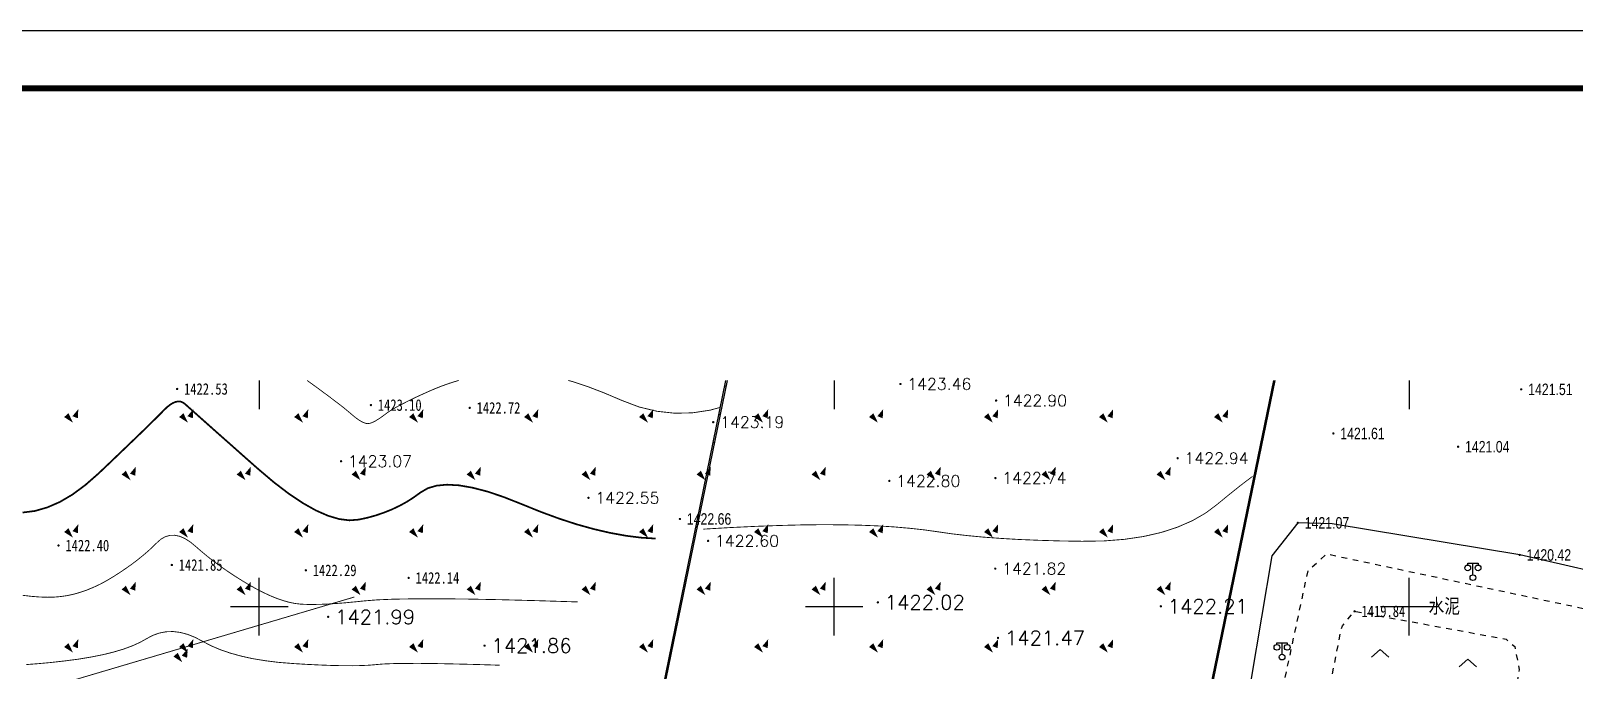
# Model space of a CAD drawing. Extents: x 496261 to 1768172, y 3738341 to 4579341.
# Drawn here: x 496660.3 to 496928.7, y 4379689 to 4379800.2 of the extents above; entities that cross this region are included whole.
import ezdxf
from ezdxf.enums import TextEntityAlignment as Align

# ---------------------------------------------------------------- set-up
doc = ezdxf.new("R2010")
doc.units = 0
doc.header["$MEASUREMENT"] = 0
doc.linetypes.add('X6', pattern=[2, 1, -1])
doc.layers.get('0').update_dxf_attribs({"color": 8, "linetype": 'CONTINUOUS'})
for name, color, linetype in [('DGX', 8, 'CONTINUOUS'), ('DLDW', 8, 'CONTINUOUS'), ('DLSS', 8, 'CONTINUOUS'), ('DMTZ', 8, 'CONTINUOUS'), ('GCD', 8, 'CONTINUOUS'), ('JMD', 8, 'CONTINUOUS'), ('lgcd', 8, 'CONTINUOUS'), ('PUB_TITLE', 7, 'CONTINUOUS'), ('TK', 8, 'CONTINUOUS'), ('ZBTZ', 8, 'CONTINUOUS')]:
    doc.layers.add(name, color=color, linetype=linetype)
doc.styles.add('HZ', font='', dxfattribs={"width": 0.8})
doc.styles.get("Standard").update_dxf_attribs({"font": 'rs.shx', "bigfont": 'hztxt.shx'})
doc.styles.add('SZTH', font='', dxfattribs={"width": 0.8, "height": 3})
doc.styles.get('HZ').set_extended_font_data('SimSun')
doc.styles.get('SZTH').set_extended_font_data('FZZhongDengXian-Z07S')
doc.linetypes.add('10421', pattern='A,2,[150,AAA.SHX,S=1,R=0,X=0,Y=1],1e-11', length=2)

# ---------------------------------------------------------------- blocks, each defined once
blk = doc.blocks.new('GC200')
at = {"linetype": 'Continuous', "const_width": 0.2, "flags": 128}
blk.add_lwpolyline([(-0.1, 0, 1), (0.1, 0, 1)], format="xyb", close=True, dxfattribs=at)
blk = doc.blocks.new('gc090')
for points in [[(-1.02, 0.41, 1, 0, 0), (0.15, -0.9, 0, 0, 0)], [(1.07, 1.45, 0, 1, 0), (0.52, 0.05, 1, 1, 0)]]:
    blk.add_lwpolyline(points, format="xyseb")
blk = doc.blocks.new('gc097')
for p, q in [((-0.9, 2.2), (-0.9, 2.5)), ((-0.9, 2.5), (0.9, 2.5)), ((0, 0.5), (0, 2.5)), ((0.9, 2.5), (0.9, 2.2))]:
    blk.add_line(p, q)
for centre in [(-0.9, 1.7), (0, 0), (0.9, 1.7)]:
    blk.add_circle(centre, 0.5)
blk = doc.blocks.new('gc211')
for p, q in [((0, 0), (-1.5, -1.32)), ((1.5, -1.32), (0, 0))]:
    blk.add_line(p, q)

msp = doc.modelspace()

# ---------------------------------------------------------------- linework, layer by layer
at = {"layer": 'DGX', "color": 8, "linetype": 'Continuous', "const_width": 0.15}
for points, elevation in [([(496708.31, 4379739.36), (496708.94, 4379738.9), (496710.61, 4379737.69), (496712.07, 4379736.6), (496713.33, 4379735.65), (496714.39, 4379734.84), (496715.24, 4379734.15), (496715.89, 4379733.6), (496716.42, 4379733.15), (496716.91, 4379732.76), (496717.36, 4379732.45), (496717.78, 4379732.2), (496718.16, 4379732.01), (496718.5, 4379731.89), (496718.81, 4379731.84), (496719.08, 4379731.86), (496719.34, 4379731.92), (496719.63, 4379732.03), (496719.95, 4379732.18), (496720.29, 4379732.36), (496720.66, 4379732.59), (496721.06, 4379732.85), (496721.49, 4379733.15), (496721.94, 4379733.49), (496722.47, 4379733.88), (496723.14, 4379734.3), (496723.94, 4379734.76), (496724.88, 4379735.26), (496725.95, 4379735.8), (496727.15, 4379736.38), (496728.49, 4379737), (496729.97, 4379737.66), (496731.53, 4379738.3), (496733.12, 4379738.87), (496734.7, 4379739.36)], 1423), ([(496753.74, 4379739.36), (496754.61, 4379739.11), (496757.28, 4379738.22), (496760.09, 4379737.14), (496763.04, 4379735.88), (496766.08, 4379734.73), (496769.14, 4379733.99), (496772.22, 4379733.65), (496775.31, 4379733.71), (496778.42, 4379734.18), (496780.16, 4379734.66)], 1423), ([(496872.77, 4379722.67), (496870.79, 4379721.17), (496868.66, 4379719.47), (496866.64, 4379717.81), (496864.57, 4379716.26), (496862.25, 4379714.93), (496859.67, 4379713.81), (496856.86, 4379712.9), (496853.79, 4379712.2), (496850.48, 4379711.71), (496846.92, 4379711.43), (496843.11, 4379711.37), (496839.28, 4379711.43), (496835.65, 4379711.54), (496832.22, 4379711.68), (496828.99, 4379711.87), (496825.97, 4379712.09), (496823.15, 4379712.36), (496820.53, 4379712.66), (496818.11, 4379713.01), (496815.71, 4379713.35), (496813.15, 4379713.63), (496810.42, 4379713.87), (496807.53, 4379714.05), (496804.48, 4379714.17), (496801.26, 4379714.24), (496797.88, 4379714.26), (496794.33, 4379714.22), (496790.54, 4379714.12), (496786.43, 4379713.97), (496781.98, 4379713.76), (496777.21, 4379713.48)], 1422)]:
    msp.add_lwpolyline(points, dxfattribs=dict(at, elevation=elevation))
at = {"layer": 'DGX', "color": 8, "linetype": 'Continuous', "flags": 128}
for points, const_width in [([(496658.82, 4379716.37), (496660.96, 4379716.64), (496663.12, 4379717.26), (496665.31, 4379718.21), (496667.52, 4379719.51), (496669.75, 4379721.16), (496672.01, 4379723.14), (496674.18, 4379725.2), (496676.13, 4379727.07), (496677.87, 4379728.74), (496679.4, 4379730.21), (496680.71, 4379731.49), (496681.81, 4379732.57), (496682.71, 4379733.46), (496683.38, 4379734.15), (496683.94, 4379734.69), (496684.47, 4379735.11), (496684.97, 4379735.42), (496685.45, 4379735.62), (496685.89, 4379735.7), (496686.31, 4379735.67), (496686.7, 4379735.52), (496687.06, 4379735.27), (496687.57, 4379734.81), (496688.38, 4379734.09), (496689.5, 4379733.09), (496690.94, 4379731.81), (496692.68, 4379730.26), (496694.74, 4379728.44), (496697.1, 4379726.34), (496699.78, 4379723.97), (496702.53, 4379721.64), (496705.12, 4379719.66), (496707.55, 4379718.03), (496709.82, 4379716.75), (496711.93, 4379715.82), (496713.88, 4379715.24), (496715.67, 4379715.01), (496717.3, 4379715.14), (496718.83, 4379715.47), (496720.3, 4379715.88), (496721.72, 4379716.37), (496723.09, 4379716.92), (496724.41, 4379717.55), (496725.67, 4379718.24), (496726.88, 4379719.02), (496728.04, 4379719.86), (496729.31, 4379720.6), (496730.85, 4379721.05), (496732.66, 4379721.22), (496734.75, 4379721.1), (496737.1, 4379720.69), (496739.73, 4379720.01), (496742.62, 4379719.03), (496745.79, 4379717.77), (496749.04, 4379716.46), (496752.19, 4379715.3), (496755.24, 4379714.31), (496758.19, 4379713.49), (496761.03, 4379712.83), (496763.78, 4379712.33), (496766.42, 4379712), (496768.96, 4379711.84)], 0.3), ([(496658.85, 4379701.97), (496660.36, 4379701.79), (496661.77, 4379701.68), (496663.1, 4379701.63), (496664.35, 4379701.66), (496665.5, 4379701.76), (496666.61, 4379701.92), (496667.73, 4379702.17), (496668.87, 4379702.49), (496670, 4379702.88), (496671.15, 4379703.36), (496672.31, 4379703.9), (496673.47, 4379704.53), (496674.64, 4379705.23), (496675.79, 4379705.97), (496676.88, 4379706.71), (496677.91, 4379707.44), (496678.88, 4379708.18), (496679.79, 4379708.92), (496680.65, 4379709.65), (496681.44, 4379710.38), (496682.18, 4379711.11), (496682.9, 4379711.75), (496683.66, 4379712.17), (496684.45, 4379712.4), (496685.28, 4379712.42), (496686.14, 4379712.24), (496687.03, 4379711.86), (496687.97, 4379711.27), (496688.93, 4379710.48), (496689.94, 4379709.6), (496690.99, 4379708.73), (496692.08, 4379707.88), (496693.22, 4379707.04), (496694.4, 4379706.21), (496695.63, 4379705.39), (496696.9, 4379704.59), (496698.21, 4379703.8), (496699.53, 4379703.06), (496700.79, 4379702.42), (496701.99, 4379701.86), (496703.15, 4379701.39), (496704.25, 4379701.02), (496705.31, 4379700.73), (496706.31, 4379700.54), (496707.25, 4379700.43), (496708.23, 4379700.39), (496709.33, 4379700.38), (496710.54, 4379700.4), (496711.86, 4379700.45), (496713.3, 4379700.54), (496714.85, 4379700.66), (496716.52, 4379700.82), (496718.3, 4379701), (496720.49, 4379701.18), (496723.38, 4379701.3), (496726.97, 4379701.36), (496731.25, 4379701.37), (496736.24, 4379701.32), (496741.92, 4379701.21), (496748.31, 4379701.04), (496755.39, 4379700.82)], 0.15), ([(496659.46, 4379689.92), (496661.43, 4379690.07), (496663.62, 4379690.27), (496666.02, 4379690.54), (496668.44, 4379690.85), (496670.69, 4379691.22), (496672.75, 4379691.63), (496674.64, 4379692.09), (496676.34, 4379692.6), (496677.87, 4379693.16), (496679.22, 4379693.77), (496680.39, 4379694.42), (496681.49, 4379695.01), (496682.62, 4379695.41), (496683.79, 4379695.63), (496685, 4379695.67), (496686.24, 4379695.52), (496687.51, 4379695.18), (496688.82, 4379694.66), (496690.16, 4379693.96), (496691.6, 4379693.2), (496693.18, 4379692.53), (496694.91, 4379691.93), (496696.79, 4379691.41), (496698.81, 4379690.96), (496700.99, 4379690.6), (496703.31, 4379690.31), (496705.77, 4379690.11), (496708.22, 4379689.96), (496710.49, 4379689.85), (496712.57, 4379689.77), (496714.47, 4379689.73), (496716.18, 4379689.72), (496717.71, 4379689.75), (496719.06, 4379689.81), (496720.22, 4379689.91), (496721.49, 4379690.02), (496723.18, 4379690.09), (496725.27, 4379690.12), (496727.76, 4379690.13), (496730.66, 4379690.1), (496733.97, 4379690.03), (496737.69, 4379689.94), (496741.82, 4379689.81)], 0.15)]:
    msp.add_lwpolyline(points, dxfattribs=dict(at, const_width=const_width))
at = {"layer": 'DGX', "color": 8, "linetype": 'Continuous', "const_width": 0.15}
msp.add_lwpolyline([(496621.63, 4379669.14), (496658.75, 4379684.57), (496716.55, 4379701.68)], dxfattribs=at)
at = {"layer": 'DLSS', "color": 8, "linetype": 'X6', "flags": 128}
for points, elevation in [([(496842.55, 4379620.93), (496844.98, 4379622.43), (496847.56, 4379624.21), (496858.48, 4379633.29), (496868.54, 4379643.03), (496869.01, 4379643.57), (496882.42, 4379706.24), (496882.53, 4379706.35), (496885.64, 4379709.18), (496934.98, 4379698.7), (496928.4, 4379665.92), (496932.13, 4379665.37), (496922.84, 4379618.08), (496923.26, 4379616.45), (496925.12, 4379616.57), (496934.67, 4379663.75), (496931.92, 4379664.29)], 1418.72), ([(496897.9, 4379675.1), (496884.67, 4379678.09), (496888.19, 4379696.09), (496888.43, 4379696.67), (496890.51, 4379699.19), (496916.86, 4379694.34), (496918.36, 4379693.07), (496919.13, 4379689.06), (496918.53, 4379685.02), (496917.79, 4379684.63)], 1419.68)]:
    msp.add_lwpolyline(points, dxfattribs=dict(at, elevation=elevation))
at = {"layer": 'DMTZ', "color": 8, "linetype": '10421', "flags": 128}
msp.add_lwpolyline([(497000, 4379690.9), (496980.76, 4379695.05), (496964.76, 4379698.78), (496939.95, 4379704.23), (496919.24, 4379708.99), (496886.6, 4379714.4), (496880.64, 4379714.57), (496876.14, 4379708.81), (496872.53, 4379687.5), (496868.81, 4379669.66)], dxfattribs=at)
at = {"layer": 'JMD', "color": 8, "linetype": 'Continuous'}
for p, q in [((496780.93, 4379738.4), (496781.16, 4379738.36)), ((496875.92, 4379735.45), (496875.68, 4379735.5)), ((496779.92, 4379733.51), (496780.16, 4379733.46)), ((496874.91, 4379730.55), (496874.67, 4379730.6)), ((496778.92, 4379728.61), (496779.15, 4379728.56)), ((496873.9, 4379725.66), (496873.66, 4379725.7)), ((496777.91, 4379723.71), (496778.15, 4379723.66)), ((496776.91, 4379718.81), (496777.15, 4379718.76)), ((496872.89, 4379720.76), (496872.65, 4379720.81)), ((496775.91, 4379713.91), (496776.14, 4379713.87)), ((496871.88, 4379715.86), (496871.64, 4379715.91)), ((496870.87, 4379710.96), (496870.63, 4379711.01)), ((496774.9, 4379709.02), (496775.14, 4379708.97)), ((496869.86, 4379706.07), (496869.63, 4379706.12)), ((496773.9, 4379704.12), (496774.13, 4379704.07)), ((496868.85, 4379701.17), (496868.62, 4379701.22)), ((496772.89, 4379699.22), (496773.13, 4379699.17)), ((496867.84, 4379696.27), (496867.61, 4379696.32)), ((496771.89, 4379694.32), (496772.12, 4379694.27)), ((496770.88, 4379689.42), (496771.12, 4379689.38)), ((496866.83, 4379691.38), (496866.6, 4379691.42))]:
    msp.add_line(p, q, dxfattribs=at)
at = {"layer": 'JMD', "color": 8, "linetype": 'Continuous', "flags": 128}
for points in [[(496781.12, 4379739.36), (496766.22, 4379666.7), (496857.75, 4379647.3)], [(496781.37, 4379739.36), (496766.5, 4379666.88), (496857.56, 4379647.59)], [(496857.56, 4379647.59), (496876.48, 4379739.36)], [(496857.75, 4379647.3), (496876.72, 4379739.36)]]:
    msp.add_lwpolyline(points, dxfattribs=at)
at = {"layer": 'lgcd', "color": 8, "linetype": 'Continuous', "const_width": 0.2, "flags": 128}
for points, elevation in [([(496807.49, 4379700.74, 1), (496807.69, 4379700.74, 1)], 1422.02), ([(496856.72, 4379700.06, 1), (496856.92, 4379700.06, 1)], 1422.21), ([(496711.88, 4379698.22, 1), (496712.08, 4379698.22, 1)], 1421.99), ([(496828.39, 4379694.56, 1), (496828.59, 4379694.56, 1)], 1421.47)]:
    msp.add_lwpolyline(points, format="xyb", close=True, dxfattribs=dict(at, elevation=elevation))
msp.add_lwpolyline([(496739.09, 4379693.21, 1), (496739.29, 4379693.21, 1)], format="xyb", close=True, dxfattribs=at)
at = {"layer": 'PUB_TITLE'}
msp.add_lwpolyline([(496260.59, 4378959.16), (497449.59, 4378959.16), (497449.59, 4379800.16), (496260.59, 4379800.16)], close=True, dxfattribs=at)
at = {"layer": 'PUB_TITLE', "const_width": 1}
msp.add_lwpolyline([(496285.59, 4378969.16), (497439.59, 4378969.16), (497439.59, 4379790.16), (496285.59, 4379790.16)], close=True, dxfattribs=at)
at = {"layer": 'TK', "color": 8, "linetype": 'Continuous'}
for p, q in [((496700, 4379739.36), (496700, 4379734.36)), ((496800, 4379739.36), (496800, 4379734.36)), ((496900, 4379739.36), (496900, 4379734.36)), ((496700, 4379695), (496700, 4379705)), ((496800, 4379695), (496800, 4379705)), ((496900, 4379695), (496900, 4379705)), ((496695, 4379700), (496705, 4379700)), ((496795, 4379700), (496805, 4379700)), ((496895, 4379700), (496905, 4379700))]:
    msp.add_line(p, q, dxfattribs=at)

# ---------------------------------------------------------------- block references
at = {"layer": 'DLDW', "color": 8, "linetype": 'Continuous'}
for p in [(496911.09, 4379705.04, 1419.72), (496877.9, 4379691.22, 1419.72)]:
    msp.add_blockref('gc097', p, dxfattribs=at)
at = {"layer": 'DMTZ', "color": 8, "linetype": 'Continuous'}
msp.add_blockref('gc090', (496686.46, 4379691.23), dxfattribs=at)
at = {"layer": 'GCD', "color": 8, "linetype": 'Continuous'}
ref = msp.add_blockref('GC200', (496685.71, 4379737.87, 1422.53), dxfattribs=at)
ref.add_attrib('height', '1422.53', dxfattribs={"linetype": 'Continuous', "height": 2, "style": 'HZ', "width": 0.8}).set_placement((496686.91, 4379737.87, 1422.53), align=Align.MIDDLE_LEFT)
ref = msp.add_blockref('GC200', (496919.5, 4379737.8, 1421.51), dxfattribs=at)
ref.add_attrib('height', '1421.51', dxfattribs={"linetype": 'Continuous', "height": 2, "style": 'SZTH', "width": 0.8}).set_placement((496920.7, 4379737.8, 1421.51), align=Align.MIDDLE_LEFT)
ref = msp.add_blockref('GC200', (496719.42, 4379735.07, 1423.1), dxfattribs=at)
ref.add_attrib('height', '1423.10', dxfattribs={"linetype": 'Continuous', "height": 2, "style": 'HZ', "width": 0.8}).set_placement((496720.62, 4379735.07, 1423.1), align=Align.MIDDLE_LEFT)
ref = msp.add_blockref('GC200', (496736.6, 4379734.58, 1422.72), dxfattribs=at)
ref.add_attrib('height', '1422.72', dxfattribs={"linetype": 'Continuous', "height": 2, "style": 'HZ', "width": 0.8}).set_placement((496737.8, 4379734.58, 1422.72), align=Align.MIDDLE_LEFT)
ref = msp.add_blockref('GC200', (496886.82, 4379730.13, 1421.61), dxfattribs=at)
ref.add_attrib('height', '1421.61', dxfattribs={"linetype": 'Continuous', "height": 2, "style": 'SZTH', "width": 0.8}).set_placement((496888.02, 4379730.13, 1421.61), align=Align.MIDDLE_LEFT)
ref = msp.add_blockref('GC200', (496908.52, 4379727.82, 1421.04), dxfattribs=at)
ref.add_attrib('height', '1421.04', dxfattribs={"linetype": 'Continuous', "height": 2, "style": 'SZTH', "width": 0.8}).set_placement((496909.72, 4379727.82, 1421.04), align=Align.MIDDLE_LEFT)
ref = msp.add_blockref('GC200', (496773.17, 4379715.25, 1422.65), dxfattribs=at)
ref.add_attrib('height', '1422.66', dxfattribs={"linetype": 'Continuous', "height": 2, "style": 'SZTH', "width": 0.8}).set_placement((496774.37, 4379715.25, 1422.65), align=Align.MIDDLE_LEFT)
ref = msp.add_blockref('GC200', (496880.64, 4379714.57, 1421.07), dxfattribs=at)
ref.add_attrib('height', '1421.07', dxfattribs={"linetype": 'Continuous', "height": 2, "style": 'SZTH', "width": 0.8}).set_placement((496881.84, 4379714.57, 1421.07), align=Align.MIDDLE_LEFT)
ref = msp.add_blockref('GC200', (496665.08, 4379710.64, 1422.4), dxfattribs=at)
ref.add_attrib('height', '1422.40', dxfattribs={"linetype": 'Continuous', "height": 2, "style": 'HZ', "width": 0.8}).set_placement((496666.28, 4379710.64, 1422.4), align=Align.MIDDLE_LEFT)
ref = msp.add_blockref('GC200', (496684.79, 4379707.25, 1421.85), dxfattribs=at)
ref.add_attrib('height', '1421.85', dxfattribs={"linetype": 'Continuous', "height": 2, "style": 'HZ', "width": 0.8}).set_placement((496685.99, 4379707.25, 1421.85), align=Align.MIDDLE_LEFT)
ref = msp.add_blockref('GC200', (496919.24, 4379708.99, 1420.42), dxfattribs=at)
ref.add_attrib('height', '1420.42', dxfattribs={"linetype": 'Continuous', "height": 2, "style": 'SZTH', "width": 0.8}).set_placement((496920.44, 4379708.99, 1420.42), align=Align.MIDDLE_LEFT)
ref = msp.add_blockref('GC200', (496708.1, 4379706.32, 1422.29), dxfattribs=at)
ref.add_attrib('height', '1422.29', dxfattribs={"linetype": 'Continuous', "height": 2, "style": 'HZ', "width": 0.8}).set_placement((496709.3, 4379706.32, 1422.29), align=Align.MIDDLE_LEFT)
ref = msp.add_blockref('GC200', (496725.98, 4379705, 1422.14), dxfattribs=at)
ref.add_attrib('height', '1422.14', dxfattribs={"linetype": 'Continuous', "height": 2, "style": 'HZ', "width": 0.8}).set_placement((496727.18, 4379705, 1422.14), align=Align.MIDDLE_LEFT)
ref = msp.add_blockref('GC200', (496890.51, 4379699.19, 1419.84), dxfattribs=at)
ref.add_attrib('height', '1419.84', dxfattribs={"linetype": 'Continuous', "height": 2, "style": 'HZ', "width": 0.8}).set_placement((496891.71, 4379699.19, 1419.84), align=Align.MIDDLE_LEFT)
at = {"layer": 'lgcd', "color": 8, "linetype": 'Continuous'}
for p in [(496811.51, 4379738.73, 1423.46), (496828.16, 4379735.85, 1422.9), (496778.96, 4379732.09, 1423.19), (496714.22, 4379725.29, 1423.07), (496859.74, 4379725.82, 1422.94), (496809.59, 4379721.87, 1422.8), (496828.04, 4379722.37, 1422.74), (496757.25, 4379718.93, 1422.55), (496778.06, 4379711.44, 1422.6), (496828.02, 4379706.61, 1421.82)]:
    msp.add_blockref('GC200', p, dxfattribs=at)
at = {"layer": 'ZBTZ', "color": 8, "linetype": 'Continuous'}
for name, p in [('gc090', (496667.45, 4379732.9)), ('gc090', (496687.45, 4379732.9)), ('gc090', (496707.45, 4379732.9)), ('gc090', (496727.45, 4379732.9)), ('gc090', (496747.45, 4379732.9)), ('gc090', (496767.45, 4379732.9)), ('gc090', (496787.45, 4379732.9)), ('gc090', (496807.45, 4379732.9)), ('gc090', (496827.45, 4379732.9)), ('gc090', (496847.45, 4379732.9)), ('gc090', (496867.45, 4379732.9)), ('gc090', (496677.45, 4379722.9)), ('gc090', (496697.45, 4379722.9)), ('gc090', (496717.45, 4379722.9)), ('gc090', (496737.45, 4379722.9)), ('gc090', (496757.45, 4379722.9)), ('gc090', (496777.45, 4379722.9)), ('gc090', (496797.45, 4379722.9)), ('gc090', (496817.45, 4379722.9)), ('gc090', (496837.45, 4379722.9)), ('gc090', (496857.45, 4379722.9)), ('gc090', (496667.45, 4379712.9)), ('gc090', (496687.45, 4379712.9)), ('gc090', (496707.45, 4379712.9)), ('gc090', (496727.45, 4379712.9)), ('gc090', (496747.45, 4379712.9)), ('gc090', (496767.45, 4379712.9)), ('gc090', (496787.45, 4379712.9)), ('gc090', (496807.45, 4379712.9)), ('gc090', (496827.45, 4379712.9)), ('gc090', (496847.45, 4379712.9)), ('gc090', (496867.45, 4379712.9)), ('gc090', (496677.45, 4379702.9)), ('gc090', (496697.45, 4379702.9)), ('gc090', (496717.45, 4379702.9)), ('gc090', (496737.45, 4379702.9)), ('gc090', (496757.45, 4379702.9)), ('gc090', (496777.45, 4379702.9)), ('gc090', (496797.45, 4379702.9)), ('gc090', (496817.45, 4379702.9)), ('gc090', (496837.45, 4379702.9)), ('gc090', (496857.45, 4379702.9)), ('gc090', (496667.45, 4379692.9)), ('gc090', (496687.45, 4379692.9)), ('gc090', (496707.45, 4379692.9)), ('gc090', (496727.45, 4379692.9)), ('gc090', (496747.45, 4379692.9)), ('gc090', (496767.45, 4379692.9)), ('gc090', (496787.45, 4379692.9)), ('gc090', (496807.45, 4379692.9)), ('gc090', (496827.45, 4379692.9)), ('gc090', (496847.45, 4379692.9)), ('gc211', (496894.98, 4379692.54)), ('gc211', (496910.23, 4379690.86))]:
    msp.add_blockref(name, p, dxfattribs=at)

# ---------------------------------------------------------------- texts
at = {"layer": 'JMD', "color": 8, "linetype": 'Continuous', "style": 'SZTH', "width": 0.8}
msp.add_text('水泥', height=2.5, dxfattribs=at).set_placement((496908.84, 4379700.1), align=Align.MIDDLE_RIGHT)
at = {"layer": 'lgcd', "color": 8, "linetype": 'Continuous'}
for s, height, p in [('1423.46', 2, (496812.71, 4379738.73, 1423.46)), ('1422.90', 2, (496829.35, 4379735.85, 1422.9)), ('1423.19', 2, (496780.16, 4379732.09, 1423.19)), ('1422.94', 2, (496860.94, 4379725.82, 1422.94)), ('1423.07', 2, (496715.42, 4379725.29, 1423.07)), ('1422.80', 2, (496810.79, 4379721.87, 1422.8)), ('1422.74', 2, (496829.24, 4379722.37, 1422.74)), ('1422.55', 2, (496758.45, 4379718.93, 1422.55)), ('1422.60', 2, (496779.26, 4379711.44, 1422.6)), ('1421.82', 2, (496829.22, 4379706.61, 1421.82)), ('1422.02', 2.5, (496808.79, 4379700.74, 1422.02)), ('1422.21', 2.5, (496858.02, 4379700.06, 1422.21)), ('1421.99', 2.5, (496713.17, 4379698.22, 1421.99)), ('1421.47', 2.5, (496829.69, 4379694.56, 1421.47)), ('1421.86', 2.5, (496740.39, 4379693.21))]:
    msp.add_text(s, height=height, dxfattribs=at).set_placement(p, align=Align.MIDDLE_LEFT)

doc.saveas('drawing.dxf')
